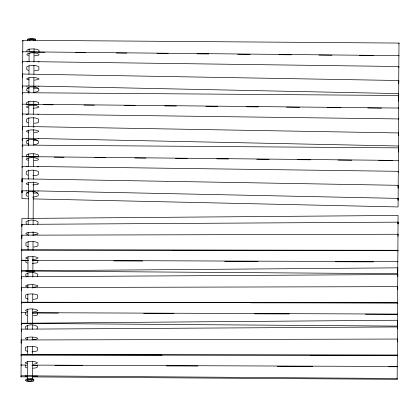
<?xml version="1.0" encoding="UTF-8"?>
<svg xmlns="http://www.w3.org/2000/svg" width="420" height="420" viewBox="0 0 420 420"><rect width="100%" height="100%" fill="white"/><g stroke="black" fill="none" stroke-linecap="round" stroke-linejoin="round"><path stroke-width="0.63" d="M397.457 339.05L397.352 341.87L397.504 326.944L21.336 329.165L21.184 343.093L21.294 339.974L397.457 339.05L397.304 355.871L397.336 355.084L21.184 354.637L21.152 355.514L21.294 339.974M397.73 286.639L397.625 289.459L397.777 274.528L21.609 276.748L21.462 290.682L21.567 287.564L397.73 286.639L397.582 303.461L397.609 302.668L21.457 302.227L21.425 303.098L21.567 287.564M397.924 234.811L398.055 222.143L21.882 224.364L21.735 238.297L21.84 235.179L398.003 234.255L397.856 251.076L397.887 250.283L21.73 249.837L21.64 260.552L28.66 260.605M26.896 367.862L25.294 367.138L25.258 365.038L21.11 365.006L21.011 376.834L27.562 376.877M27.169 315.452L25.573 314.727L25.531 312.627L21.383 312.596L21.284 324.424L21.346 323.395L397.478 326.093L397.43 326.918L397.457 321.221M27.447 263.067L25.846 262.343L25.809 260.237L21.662 260.211L21.557 272.034L21.62 271.01L397.751 273.709L397.703 274.528L397.735 268.837M32.896 368.225L35.69 367.925L37.306 367.222L37.38 365.122L397.262 366.481L397.152 379.328L32.151 376.908M33.169 315.808L35.962 315.514L37.58 314.811L37.653 312.711L397.535 314.071L397.451 328.802L397.493 326.975M32.371 263.445L37.228 262.847L38.073 261.965L37.669 261.366L37.926 260.327L397.808 261.681L397.724 276.392L397.777 274.528M21.184 354.637L21.179 354.931L397.352 355.236L397.247 366.76L388.721 366.728M93.539 302.61L21.457 302.521L21.457 302.227M21.73 249.837L21.73 250.131L397.897 250.435L397.793 261.959L397.808 261.681M21.84 235.179L21.698 250.714L21.746 249.89M27.389 379.134L27.484 361.431M27.515 354.879L27.562 346.353M27.594 339.801L27.61 337.176M27.652 329.312L27.673 325.379M27.683 323.411L27.757 308.989M27.794 302.431L27.836 293.911M27.867 288.01L27.883 284.734M27.925 276.864L27.946 272.932M27.956 270.963L28.03 256.541M28.067 249.989L28.108 241.463M28.14 235.562L28.161 232.286M28.198 224.422L28.219 220.484M28.229 218.521L28.418 182.464M28.439 179.188L28.486 170.006M28.502 166.73L28.55 158.209M28.555 156.896L28.571 153.62M28.613 145.751L28.644 139.85M28.649 138.542L28.697 130.016M28.712 126.74L28.76 117.563M28.775 114.282L28.823 105.761M28.828 104.449L28.843 101.173M28.886 93.308L28.917 87.407M28.922 86.095L28.97 77.574M28.985 74.293L29.032 65.772M29.054 61.84L29.096 53.314M29.101 52.007L29.122 48.725M32.309 379.265L32.403 361.562M32.434 355.01L32.482 346.484M32.513 339.932L32.529 337.307M32.571 329.443L32.592 324.854M32.602 322.885L32.676 309.12M32.713 302.563L32.755 294.042M32.786 288.141L32.802 284.86M32.844 276.995L32.87 272.407M32.876 271.094L32.949 256.673M32.986 250.115L33.028 241.595M33.059 235.694L33.08 231.761M33.117 224.548L33.143 219.959M33.148 218.652L33.343 181.939M33.358 179.314L33.406 170.137M33.422 166.861L33.49 153.746M33.537 145.226L33.616 129.491M33.632 126.871L33.679 117.695M33.695 114.413L33.763 101.304M33.81 92.778L33.889 77.7M33.904 74.424L33.952 65.247M33.973 61.971L34.041 48.857M310.832 355.299L397.336 355.409L397.336 355.084M250.819 302.81L397.609 302.998L397.609 302.668M397.887 250.283L397.897 250.435M398.717 97.524L398.717 95.477L22.575 92.705L22.528 93.718M398.795 80.519L398.643 95.45L398.695 93.592L38.43 86.121L22.575 86.005L22.523 87.964L22.669 74.03L398.795 80.519L398.69 83.344L398.837 66.517L38.094 61.719L22.706 61.614L22.675 62.491L22.764 51.776L398.9 55.634L398.811 67.31L398.837 66.517M398.522 132.935L398.417 135.755L398.564 118.933L22.433 114.025L22.292 129.565L22.396 126.446L398.522 132.935L398.37 145.651M398.244 185.32L398.092 200.251L398.144 198.387L37.879 190.916L22.029 190.806L21.977 192.759L22.123 178.831L398.244 185.32L398.139 188.139L398.291 171.318L37.543 166.52L22.16 166.409L22.129 167.286L22.213 156.571L398.354 160.435L398.26 172.111L398.291 171.318M22.396 126.446L22.25 140.375L22.302 138.422L38.152 138.532L398.423 146.003L398.375 152.056M398.685 101.168L398.695 93.592M22.512 93.875L22.575 86.005M22.234 146.286L22.302 138.422M398.669 97.944L398.612 108.323L398.627 108.045L32.697 104.255L22.491 104.186L22.47 104.528L22.575 92.705M398.003 234.255L397.95 236.318M398.423 146.003L398.365 147.861M22.433 114.025L22.402 114.902L22.491 104.186M398.564 118.933L398.533 119.721L398.627 108.045M22.764 51.776L22.748 52.117L22.848 40.294L398.99 43.066L398.885 55.913L398.9 55.634M22.213 156.571L22.197 156.917L22.302 145.089L398.444 147.861L398.333 160.708L398.354 160.435M21.64 260.552L21.662 260.211M21.383 312.596L21.368 312.942L21.467 302.279L397.625 302.82L397.519 314.344L365.384 314.228M21.11 365.006L21.095 365.353L21.194 354.69M22.669 74.03L22.564 77.149L22.706 61.614M22.123 178.831L22.018 181.949L22.16 166.409M397.519 314.344L397.535 314.071M397.247 366.76L397.262 366.481M22.848 40.294L22.785 41.318M22.302 145.089L22.239 146.118M21.011 376.834L21.068 375.806L397.199 378.509L397.152 379.328M398.99 43.066L398.932 43.806M398.717 95.477L398.659 96.217M398.444 147.861L398.381 148.601M26.623 104.559L26.691 102.459C30.277 100.895 35.144 100.921 38.703 102.543L38.687 104.16M26.345 156.944L26.418 154.844C30.004 153.279 34.865 153.305 38.43 154.928L38.467 157.028M21.882 224.364L21.829 226.322L21.898 218.453L398.071 215.455L397.997 224.002L398.055 222.143M21.609 276.748L21.557 278.707L21.625 270.837L397.798 267.839M21.336 329.165L21.278 331.118L21.346 323.248L397.519 320.25M26.954 51.66L26.969 50.048C30.55 48.479 35.416 48.51 38.976 50.132L39.013 52.232L44.914 52.29M35.637 40.551L35.648 40.047L34.965 39.585L32.918 39.128A4.678 1.575 0.3 0 0 30.377 39.113L28.313 39.538L27.61 39.989L27.599 40.493M33.863 380.011L33.611 379.265L31.143 378.588M37.432 224.191L38.062 223.303L38.073 221.834C34.745 219.44 29.432 219.413 26.066 221.75L26.05 223.22L26.665 224.117M37.16 276.575L37.784 275.693L37.8 274.218C34.471 271.824 29.153 271.798 25.788 274.134L25.778 275.609L26.392 276.502M36.881 328.986L37.511 328.104L37.527 326.629C34.199 324.24 28.88 324.209 25.515 326.545L25.505 328.02L26.114 328.913M35.374 40.01L35.737 39.517L35.396 39.023L32.923 38.351A4.678 1.575 0.3 0 0 30.382 38.33L27.883 38.971L27.521 39.459L27.862 39.958M26.56 86.247L27.143 86.037M38.23 191.268L37.879 190.916M25.316 323.636L29.437 323.458M38.635 114.424L37.816 114.135M39.013 52.232L29.862 51.86M26.192 156.886L38.42 156.902M25.809 260.237L27.457 260.51M25.531 312.627L27.185 312.895M25.258 365.038L26.912 365.311M26.87 138.453L26.497 138.799M26.229 190.911L26.591 190.838M33.191 312.023L36.976 311.105L37.821 310.343C34.508 308.395 28.733 308.364 25.384 310.254L26.208 311.026L27.573 311.425M32.918 364.439L36.703 363.515L37.543 362.754C34.23 360.812 28.46 360.775 25.111 362.67L25.935 363.437L27.295 363.836M25.804 271.136L34.928 271.11M34.346 92.295L37.139 91.702L38.755 90.72C39.548 88.888 37.196 87.36 35.684 86.935L29.888 86.898C28.371 87.302 25.998 88.788 26.749 90.636L29.2 91.896M34.067 144.706L36.866 144.118L38.483 143.136C39.27 141.304 36.923 139.776 35.406 139.351L29.615 139.309C28.093 139.713 25.725 141.204 26.476 143.047L28.928 144.312M26.355 166.541L27.19 166.446M37.748 166.887L38.577 166.719L37.543 166.52M33.532 247.023L36.325 246.598L37.942 245.842L37.968 242.666C34.346 241.154 29.594 241.127 25.956 242.582L25.935 245.758L28.387 246.724M33.259 299.407L36.052 298.988L37.669 298.226L37.69 295.05C34.073 293.538 29.321 293.512 25.683 294.966L25.657 298.142L28.114 299.114M33.595 234.911L37.38 234.281L38.005 233.945L38.015 233.258C34.256 231.903 29.783 231.877 26.003 233.173L25.993 233.861L27.594 234.507M33.322 287.301L37.107 286.666L37.732 286.33L37.742 285.642C33.983 284.288 29.505 284.261 25.73 285.558L25.72 286.246L27.321 286.892M34.535 55.813L38.32 55.272L38.981 54.926L38.955 54.201C35.285 52.311 30.644 52.29 26.943 54.117L26.933 54.894L28.534 55.456M33.989 160.613L37.769 160.067L38.435 159.726L38.404 159.002C34.739 157.112 30.093 157.085 26.397 158.917L26.387 159.695L27.988 160.251M34.456 70.823L37.249 70.534L38.866 69.888L38.892 66.712C35.312 64.89 30.482 64.864 26.88 66.628L26.717 69.51L28.455 70.476M34.183 123.233L36.976 122.95L38.593 122.299L38.614 119.128C35.038 117.301 30.209 117.275 26.607 119.044L26.439 121.921L28.182 122.887M27.736 61.651L26.896 61.929M34.409 80.136L38.194 79.601L39.034 78.971L38.829 78.608C35.123 77.096 30.545 77.07 26.817 78.524L26.807 79.212L29.006 79.895M27.463 114.061L26.418 114.245L27.242 114.429M34.136 132.547L37.916 132.011L38.761 131.381L38.551 131.024C34.849 129.507 30.266 129.481 26.544 130.94L26.534 131.628L28.733 132.305M27.305 104.365L37.091 104.37M34.372 86.966L35.873 86.888M34.099 139.377L35.6 139.303M34.823 191.714L32.75 191.777M32.393 259.691L36.257 259.024L38.094 257.959C34.766 255.833 29.631 256.421 25.877 257.491L25.867 258.269L27.846 259.04M32.723 197.143L36.587 196.502L38.21 195.521C38.997 193.688 36.645 192.16 35.133 191.735L29.342 191.693C27.82 192.103 25.452 193.589 26.198 195.436L27.799 196.439M31.91 351.855L35.773 351.398L37.396 350.637L37.417 347.466C33.8 345.954 29.048 345.923 25.405 347.382L25.384 350.553L27.841 351.524M28.544 302.594L34.262 302.615M31.973 339.738L36.829 339.077L37.454 338.741L37.464 338.053C33.71 336.698 29.232 336.677 25.457 337.969L25.447 338.656L27.048 339.302M33.185 108.245L38.047 107.683L38.708 107.336L38.682 106.617C35.012 104.722 30.371 104.701 26.67 106.533L26.66 107.31L28.261 107.867M32.834 175.639L36.698 175.334L38.32 174.689L38.341 171.512C34.766 169.685 29.936 169.659 26.329 171.428L26.166 174.31L27.909 175.271M32.786 184.952L37.643 184.396L38.488 183.766L38.278 183.409C34.577 181.892 29.993 181.871 26.271 183.325L26.261 184.013L28.455 184.69M33.185 313.016L37.653 312.711M32.912 365.426L37.38 365.122M32.855 376.499L37.474 376.136L25.043 376.047L26.854 376.373M172.452 250.325L334.315 250.53M32.387 260.626L37.926 260.327M21.835 354.931L162.073 355.11M32.508 260.626L37.753 260.647M113.825 260.925L142.684 261.03M224.658 261.329L258.106 261.45M335.491 261.734L373.527 261.87M32.23 313.016L58.464 313.11M143.719 313.42L173.885 313.53M254.552 313.824L289.312 313.95M31.957 365.426L37.858 365.447M54.91 365.51L82.457 365.61M166.399 365.915L197.878 366.03M277.231 366.319L312.643 366.45M75.721 52.605L85.554 52.705M116.366 53.02L126.851 53.13M157.007 53.44L168.147 53.55M196.991 53.844L208.787 53.965M237.631 54.264L250.084 54.39M278.927 54.684L291.38 54.81M318.911 55.093L332.026 55.225M359.557 55.508L373.322 55.65M43.328 104.69L53.162 104.79M83.969 105.105L94.458 105.215M124.609 105.52L135.098 105.63M164.598 105.929L176.395 106.05M205.895 106.355L217.691 106.475M246.535 106.769L258.332 106.89M286.519 107.179L299.628 107.31M327.159 107.594L340.925 107.735M367.799 108.008L381.565 108.15M54.196 157.19L64.029 157.29M94.841 157.605L105.326 157.715M134.825 158.015L145.966 158.13M175.466 158.429L187.262 158.55M216.762 158.855L228.559 158.975M256.746 159.259L269.204 159.39M297.386 159.679L310.501 159.81M338.032 160.094L351.797 160.235M378.672 160.508L392.438 160.65M33.112 127.029L34.188 127.045M27.111 88.053L29.075 88.095M33.663 88.184L38.246 88.279M26.833 140.469L28.802 140.506M33.39 140.595L37.973 140.69M26.56 192.853L28.529 192.89M33.112 192.985L37.7 193.074M28.513 198.817L21.961 198.676L22.029 190.806M33.101 198.917L398.076 206.939L398.144 198.387M38.094 61.719L39.123 61.919M38.43 86.121L38.997 86.336M38.152 138.532L38.719 138.747M25.82 379.953L25.83 379.449L26.539 378.998L28.602 378.572A4.678 1.575 0.3 0 1 31.154 378.635M29.306 40.504A1.895 0.64 0.3 0 1 29.253 40.057L31.542 39.543L33.941 40.037A1.895 0.64 0.3 0 1 33.994 40.483M25.83 380.231L25.82 380.735L26.502 381.197L28.55 381.649A4.678 1.575 0.3 0 0 31.091 381.67L33.154 381.245L33.952 380.541L33.185 379.822L31.138 379.37A4.678 1.575 0.3 0 0 28.597 379.349L25.83 380.231M27.668 380.158L27.473 380.294A1.895 0.64 0.3 0 0 27.526 380.746L29.925 381.234L32.214 380.725A1.895 0.64 0.3 0 0 32.162 380.273L30.277 379.796L27.668 380.158"/></g></svg>
